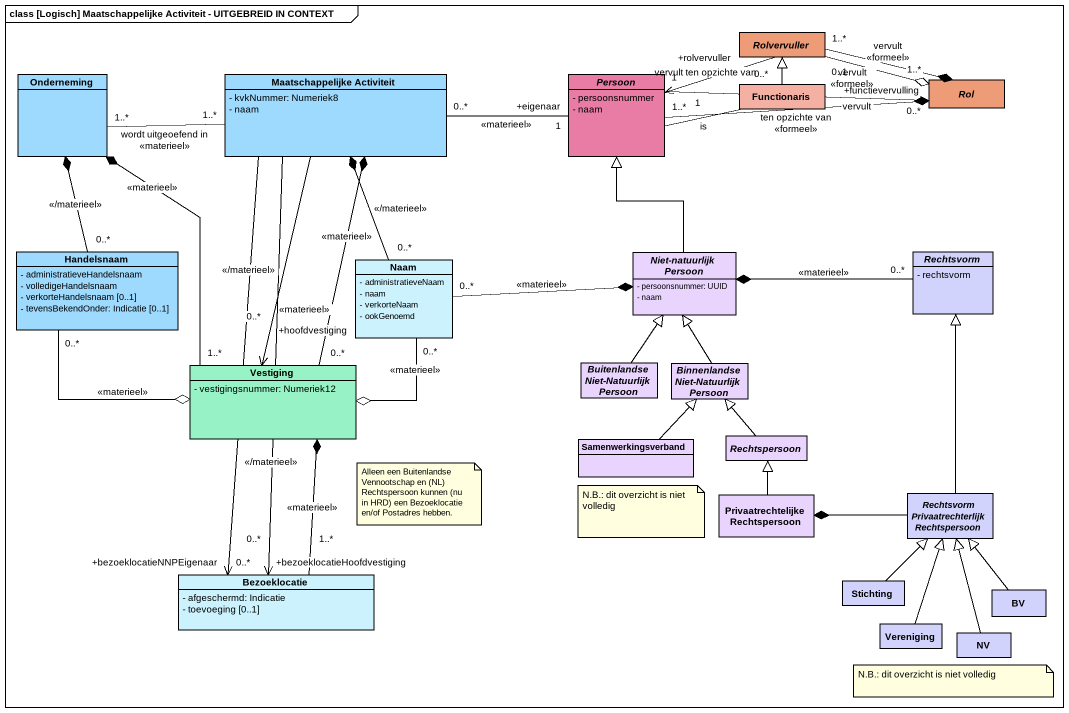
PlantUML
@startuml
mainframe class [Logisch] Maatschappelijke Activiteit - UITGEBREID IN CONTEXT
hide circle
hide empty members
skinparam classAttributeIconSize 0
abstract class Rolvervuller #EE9B78
class Onderneming #9EDAFD
class "Maatschappelijke Activiteit" as Maatschappelijke_Activiteit #9EDAFD {
  - kvkNummer: Numeriek8
  - naam
}
abstract class Persoon #E87CA4 {
  - persoonsnummer
  - naam
}
class Functionaris #F4B1A3
abstract class Rol #EE9B78
class Handelsnaam #9EDAFD {
  - administratieveHandelsnaam
  - volledigeHandelsnaam
  - verkorteHandelsnaam [0..1]
  - tevensBekendOnder: Indicatie [0..1]
}
class Naam #CCF2FE {
  - administratieveNaam
  - naam
  - verkorteNaam
  - ookGenoemd
}
abstract class "Niet-natuurlijk Persoon" as Niet_natuurlijk_Persoon #E9D4FE {
  - persoonsnummer: UUID
  - naam
}
abstract class Rechtsvorm #D2D3FC {
  - rechtsvorm
}
class Vestiging #97F3C5 {
  - vestigingsnummer: Numeriek12
}
abstract class "Buitenlandse Niet-Natuurlijk Persoon" as Buitenlandse_Niet #E9D4FE
abstract class "Binnenlandse Niet-Natuurlijk Persoon" as Binnenlandse_Niet #E9D4FE
class Samenwerkingsverband #E9D4FE
abstract class Rechtspersoon #E9D4FE
class "Privaatrechtelijke Rechtspersoon" as Privaatrechtelijke #E9D4FE
abstract class "Rechtsvorm Privaatrechterlijk Rechtspersoon" as Rechtsvorm_2 #D2D3FC
class Bezoeklocatie #CCF2FE {
  - afgeschermd: Indicatie
  - toevoeging [0..1]
}
class Stichting #D2D3FC
class BV #D2D3FC
class Vereniging #D2D3FC
class NV #D2D3FC
Rolvervuller "+rolvervuller\n0..*" -left-> "1" Persoon : vervult ten opzichte van
Rolvervuller "1..*" -right-* Rol : vervult\n<<formeel>>
Rolvervuller "0..1" -right-o "1..*" Rol : vervult\n<<formeel>>
Maatschappelijke_Activiteit "1..*" -left- "1..*" Onderneming : wordt uitgeoefend in\n<<materieel>>
Maatschappelijke_Activiteit "0..*" -right- "+eigenaar\n1" Persoon : <<materieel>>
Maatschappelijke_Activiteit --> "+hoofdvestiging\n0..*" Vestiging : <<materieel>>
Maatschappelijke_Activiteit --> "+bezoeklocatieNNPEigenaar\n0..*" Bezoeklocatie : <</materieel>>
Maatschappelijke_Activiteit --> "+bezoeklocatieHoofdvestiging\n0..*" Bezoeklocatie : <</materieel>>
Persoon "1..*" -right-* Rol : ten opzichte van\n<<formeel>>
Persoon "1" -right-> "+functievervulling\n0..*" Rol : vervult
Functionaris -up-|> Rolvervuller
Functionaris -up-|> Rolvervuller
Functionaris -left- Persoon : is
Handelsnaam "0..*" -up-* Onderneming : <</materieel>>
Handelsnaam "0..*" --o Vestiging : <<materieel>>
Naam "0..*" -up-* Maatschappelijke_Activiteit : <</materieel>>
Naam "0..*" -right-* Niet_natuurlijk_Persoon : <<materieel>>
Naam "0..*" --o Vestiging : <<materieel>>
Niet_natuurlijk_Persoon -up-|> Persoon
Rechtsvorm "0..*" -left-* Niet_natuurlijk_Persoon : <<materieel>>
Vestiging "1..*" -up-* Onderneming : <<materieel>>
Vestiging "0..*" -up-* Maatschappelijke_Activiteit : <<materieel>>
Buitenlandse_Niet -up-|> Niet_natuurlijk_Persoon
Binnenlandse_Niet -up-|> Niet_natuurlijk_Persoon
Samenwerkingsverband -up-|> Binnenlandse_Niet
Rechtspersoon -up-|> Binnenlandse_Niet
Privaatrechtelijke -up-|> Rechtspersoon
Rechtsvorm_2 -up-|> Rechtsvorm
Rechtsvorm_2 -left-* Privaatrechtelijke
Bezoeklocatie "1..*" -up-* Vestiging : <<materieel>>
Stichting -up-|> Rechtsvorm_2
BV -up-|> Rechtsvorm_2
Vereniging -up-|> Rechtsvorm_2
NV -up-|> Rechtsvorm_2
note as N1
  Alleen een Buitenlandse Vennootschap en (NL) Rechtspersoon kunnen (nu in HRD) een Bezoeklocatie en/of Postadres hebben.
end note
note as N2
  N.B.: dit overzicht is niet volledig
end note
note as N3
  N.B.: dit overzicht is niet volledig
end note
@enduml
